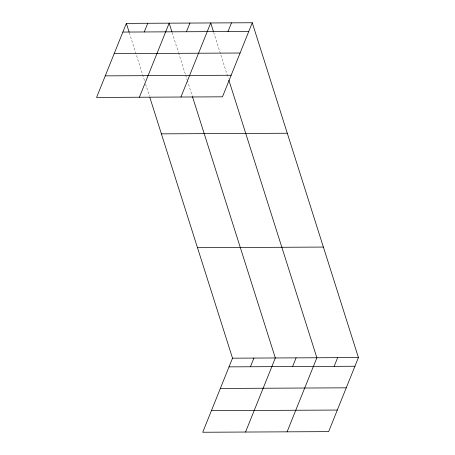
<?xml version="1.0" encoding="UTF-8"?>
<svg xmlns="http://www.w3.org/2000/svg" width="455" height="455" viewBox="0 0 455 455"><rect width="100%" height="100%" fill="white"/><g stroke="black" fill="none" stroke-linecap="round" stroke-linejoin="round"><path stroke-width="0.34" stroke-dasharray="2.27 1.71" d="M213.702 32.385L228.228 78.197M172.155 32.589L178.349 52.132M178.565 52.803L185.401 74.358M185.612 75.035L187.107 79.75M187.323 80.427L192.232 95.92M129.345 32.806L144.514 80.637M145.583 84.004L149.428 96.13"/><path stroke-width="0.68" d="M126.353 23.37L96.579 97.444L222.484 96.824L252.263 22.75L126.353 23.37L129.135 32.129M144.263 31.958L147.761 23.268M139.389 97.234L169.163 23.159L171.939 31.918M186.442 31.748L189.94 23.057M180.936 97.029L210.716 22.955L213.492 31.713M227.995 31.543L231.487 22.852M149.854 97.478L232.516 358.176L202.737 432.25L328.647 431.63L358.421 357.556L252.263 22.75M250.426 366.764L253.918 358.074M245.546 432.04L275.32 357.966L192.448 96.591M292.605 366.554L296.097 357.863M287.094 431.835L316.873 357.761L228.871 80.216M334.152 366.349L337.65 357.658M122.861 32.066L248.771 31.441M114.188 53.639L240.098 53.019M105.253 75.871L231.157 75.246M161.388 133.855L287.298 133.235M197.481 247.691L323.391 247.071M232.516 358.176L358.421 357.556M229.019 366.866L354.928 366.247M220.345 388.445L346.255 387.825M211.41 410.672L337.32 410.052"/></g></svg>
